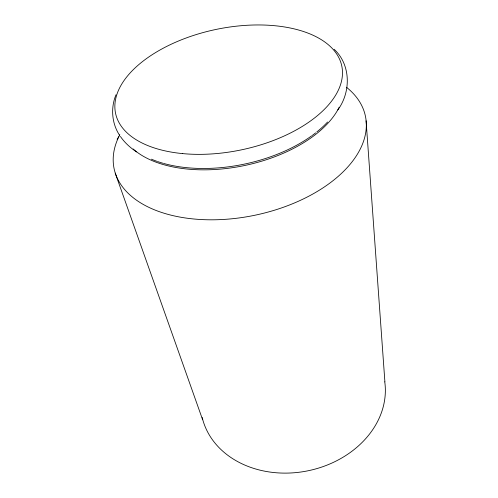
<?xml version="1.0" encoding="UTF-8"?>
<svg xmlns="http://www.w3.org/2000/svg" width="498" height="498" viewBox="0 0 498 498"><rect width="100%" height="100%" fill="white"/><g stroke="black" fill="none" stroke-linecap="round" stroke-linejoin="round"><path stroke-width="0.75" d="M115.972 94.813C110.55 107.879 111.745 123.485 119.607 135.325M337.825 109.94C351.003 92.062 351.022 64.808 334.108 49.258M117.111 139.21L118.835 136.695M136.601 151.927C130.333 147.8 124.662 142.671 120.398 136.464M115.225 173.111L202.63 419.746M366.08 120.79L384.898 381.879M346.658 87.418A128.372 74.364 -11.8 0 1 254.789 215.261A128.372 74.364 -11.8 0 1 119.813 134.759M384.767 381.854A93.082 75.435 -11.8 0 1 306.893 471.008A93.082 75.435 -11.8 0 1 202.188 417.467M339.194 107.201A113.781 62.138 -11.8 0 1 246.616 165.087A113.781 62.138 -11.8 0 1 136.595 151.815M136.06 151.404A113.781 62.138 -11.8 0 1 133.153 148.97M327.584 122.004A113.942 62.088 -11.8 0 1 316.753 131.989M315.645 132.866A113.942 62.088 -11.8 0 1 312.19 135.468M311.599 135.892A113.942 62.088 -11.8 0 1 163.966 163.531M163.294 163.344A113.942 62.088 -11.8 0 1 157.505 161.52M156.808 161.271A113.942 62.088 -11.8 0 1 151.417 159.173M182.585 153.596A115.561 61.534 -11.8 0 0 341.821 66.172A115.561 61.534 -11.8 0 0 161.589 49.103A115.561 61.534 -11.8 0 0 182.585 153.596"/></g></svg>
